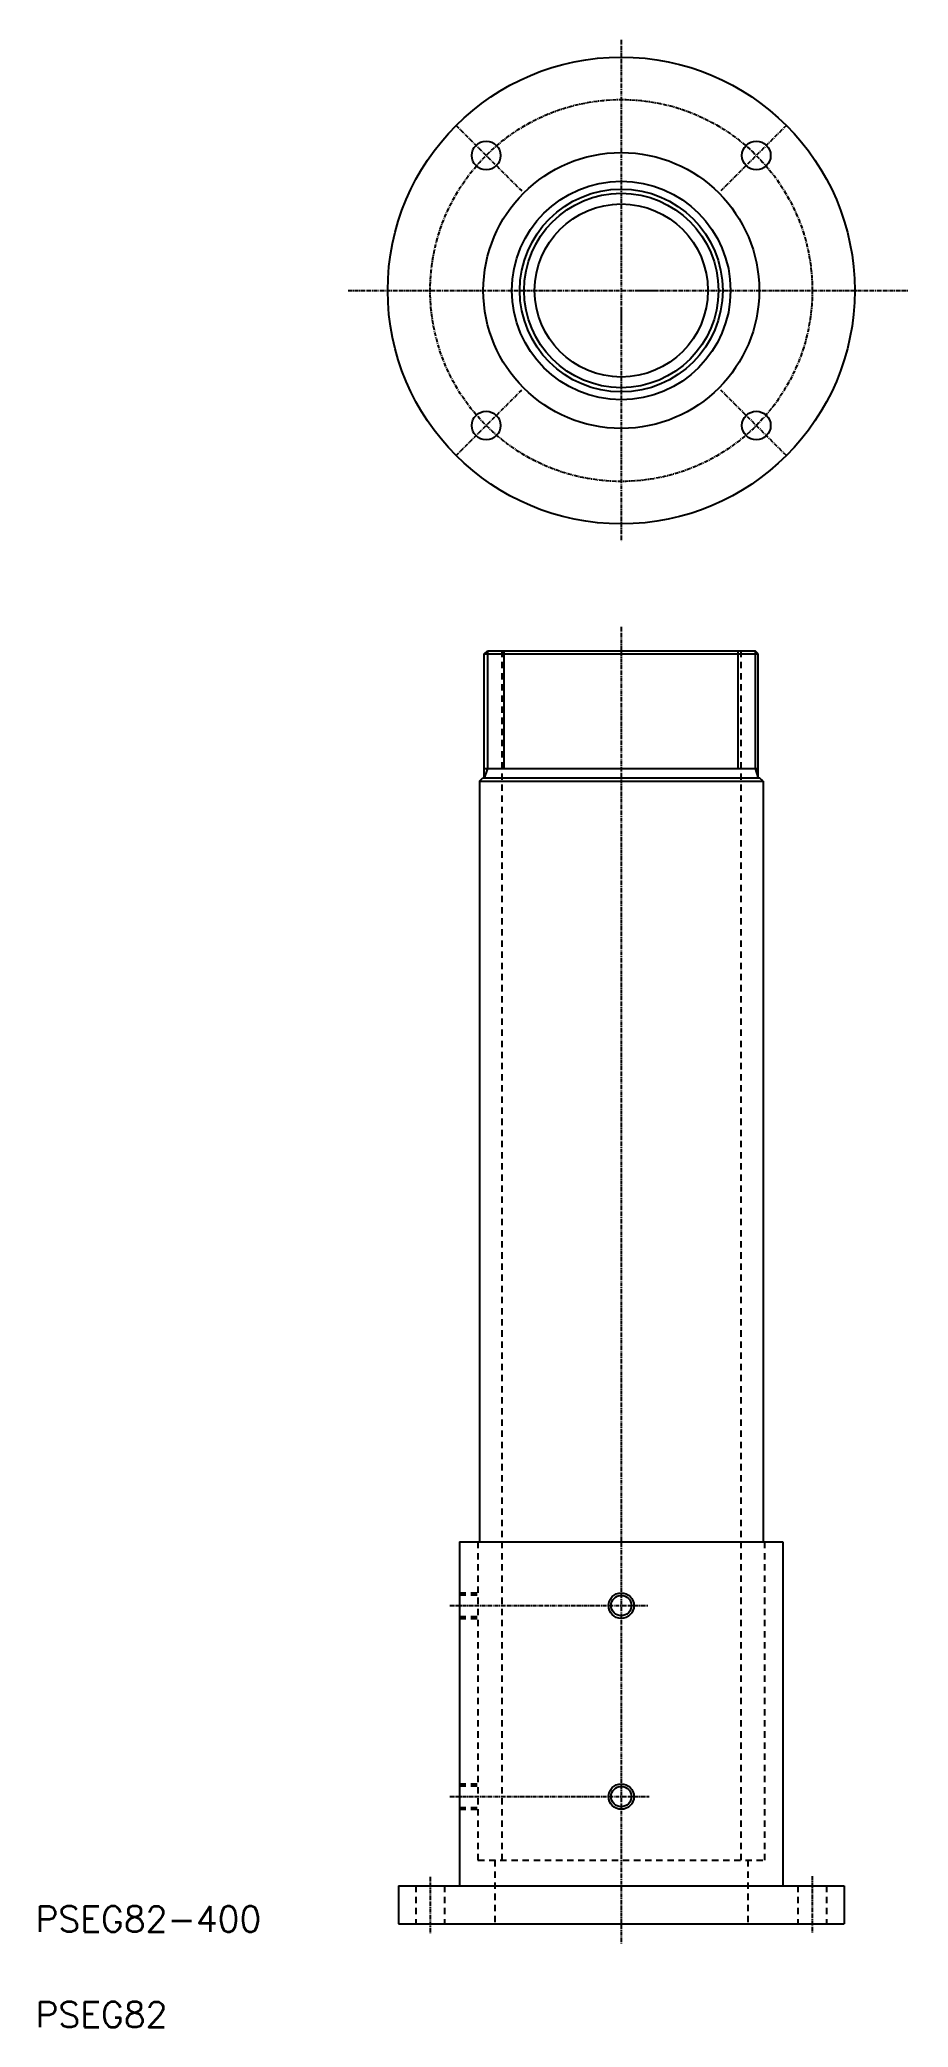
# Model space of a CAD drawing. Extents: x 106 to 379, y 20 to 644.
import ezdxf

# ---------------------------------------------------------------- set-up
doc = ezdxf.new("R2010")
doc.units = 0
doc.linetypes.add('CENTER', pattern=[2, 1.25, -0.25, 0.25, -0.25])
doc.linetypes.add('DASHED', pattern=[3.5, 2, -1.5])
doc.layers.get('0').update_dxf_attribs({"linetype": 'CONTINUOUS'})
doc.layers.add('CENTER', color=1, linetype='CENTER')
doc.styles.get("Standard").update_dxf_attribs({"font": 'txt.shx'})

msp = doc.modelspace()

# ---------------------------------------------------------------- linework, layer by layer
at = {"color": 7, "linetype": 'CONTINUOUS'}
for p, q in [((245.38, 451.48), (246.38, 452.48)), ((245.38, 412.48), (245.38, 451.48)), ((245.38, 451.48), (331.48, 451.48)), ((246.38, 452.48), (330.48, 452.48)), ((331.48, 451.48), (330.48, 452.48)), ((331.48, 412.48), (331.48, 451.48)), ((243.88, 411.48), (244.88, 412.48)), ((331.98, 412.48), (244.88, 412.48)), ((245.38, 415.48), (331.48, 415.48)), ((332.98, 411.48), (331.98, 412.48)), ((243.88, 411.48), (332.98, 411.48)), ((243.88, 411.48), (243.88, 172.48)), ((332.98, 411.48), (332.98, 172.48)), ((237.63, 172.48), (339.23, 172.48)), ((237.63, 172.48), (237.63, 64.48)), ((339.23, 172.48), (339.23, 64.48)), ((218.43, 64.48), (218.43, 52.48)), ((218.43, 64.48), (358.43, 64.48)), ((358.43, 64.48), (358.43, 52.48)), ((218.43, 52.48), (358.43, 52.48)), ((218.43, 52.48), (358.43, 52.48))]:
    msp.add_line(p, q, dxfattribs=at)
at = {"color": 3, "linetype": 'CONTINUOUS'}
for p, q in [((246.38, 452.48), (246.38, 415.48)), ((251.68, 415.48), (251.68, 452.48)), ((325.18, 415.48), (325.18, 452.48)), ((330.48, 452.48), (330.48, 415.48)), ((246.38, 415.48), (245.38, 412.48)), ((330.48, 415.48), (331.48, 412.48))]:
    msp.add_line(p, q, dxfattribs=at)
at = {"color": 3, "linetype": 'DASHED'}
for p, q in [((250.88, 452.48), (250.88, 72.48)), ((325.98, 452.48), (325.98, 72.48)), ((243.43, 172.48), (243.43, 72.48)), ((333.43, 172.48), (333.43, 72.48)), ((237.63, 156.48), (243.43, 156.48)), ((237.63, 155.88), (243.43, 155.88)), ((237.63, 149.08), (243.43, 149.08)), ((237.63, 148.48), (243.43, 148.48)), ((237.63, 96.48), (243.43, 96.48)), ((237.63, 95.88), (243.43, 95.88)), ((237.63, 89.08), (243.43, 89.08)), ((237.63, 88.48), (243.43, 88.48)), ((243.43, 72.48), (333.43, 72.48)), ((248.68, 72.48), (248.68, 52.48)), ((328.18, 72.48), (328.18, 52.48)), ((223.93, 64.48), (223.93, 52.48)), ((232.93, 64.48), (232.93, 52.48)), ((343.93, 64.48), (343.93, 52.48)), ((352.93, 64.48), (352.93, 52.48))]:
    msp.add_line(p, q, dxfattribs=at)
at = {"color": 7, "linetype": 'CONTINUOUS'}
for centre, radius in [((288.43, 565.69), 73.33), ((246, 608.11), 4.5), ((330.85, 608.11), 4.5), ((288.43, 565.69), 43.33), ((288.43, 565.69), 34.33), ((288.43, 565.69), 31.87), ((288.43, 565.69), 27.2), ((246, 523.26), 4.5), ((330.85, 523.26), 4.5), ((288.43, 152.48), 3.2), ((288.43, 92.48), 3.2)]:
    msp.add_circle(centre, radius, dxfattribs=at)
at = {"color": 3, "linetype": 'CONTINUOUS'}
for centre, radius in [((288.43, 565.69), 30.54), ((288.43, 152.48), 4), ((288.43, 92.48), 4)]:
    msp.add_circle(centre, radius, dxfattribs=at)
at = {"layer": 'CENTER', "color": 1, "linetype": 'CENTER'}
for p, q in [((288.43, 644.47), (288.43, 486.9)), ((236.57, 617.54), (257.15, 596.96)), ((340.28, 617.54), (319.7, 596.96)), ((202.66, 565.69), (378.57, 565.69)), ((293.76, 565.69), (299.09, 565.69)), ((288.43, 560.35), (288.43, 555.02)), ((236.57, 513.83), (257.15, 534.41)), ((340.28, 513.83), (319.7, 534.41)), ((288.43, 460.05), (288.43, 46.12)), ((234.57, 152.48), (296.78, 152.48)), ((234.57, 92.48), (297.23, 92.48)), ((228.43, 67.26), (228.43, 49.3)), ((348.43, 67.49), (348.43, 49.53))]:
    msp.add_line(p, q, dxfattribs=at)
msp.add_circle((288.43, 565.69), 60, dxfattribs=at)

# ---------------------------------------------------------------- texts
at = {"color": 7, "linetype": 'CONTINUOUS'}
for s, p in [('PSEG82-400', (104.41, 50)), ('PSEG82', (104.41, 20))]:
    msp.add_text(s, height=8, dxfattribs=at).set_placement(p)

doc.saveas('drawing.dxf')
